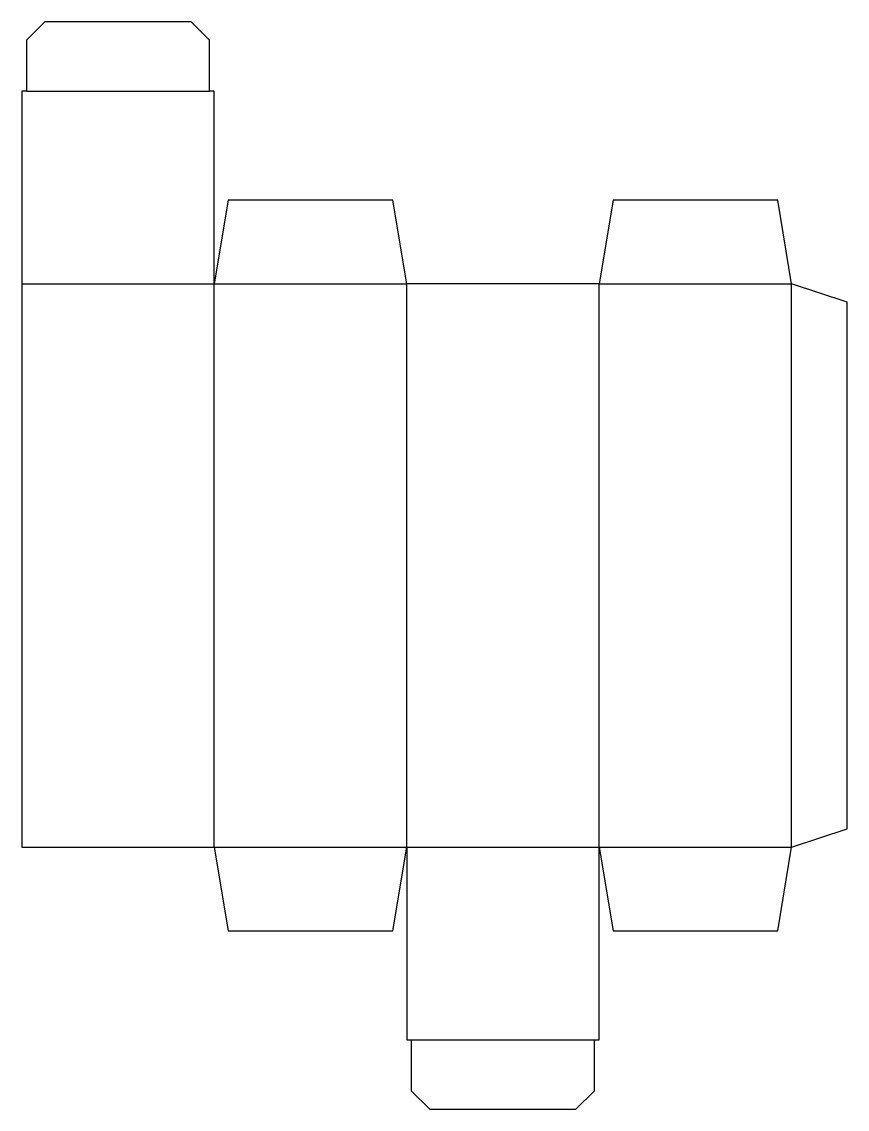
# Model space of a CAD drawing. Header units: millimetres. Extents: x 0 to 178, y 0 to 234.
import ezdxf

# ---------------------------------------------------------------- set-up
doc = ezdxf.new("R2010")
doc.units = ezdxf.units.MM
doc.layers.add('CUT', color=1, linetype='CONTINUOUS')
doc.layers.add('SCORE', color=5, linetype='CONTINUOUS')

msp = doc.modelspace()

# ---------------------------------------------------------------- linework, layer by layer
at = {"layer": 'CUT', "color": 1}
for p, q in [((5, 234.5), (1, 230.5)), ((36.5, 234.5), (5, 234.5)), ((40.5, 230.5), (36.5, 234.5)), ((1, 230.5), (1, 219.5)), ((40.5, 219.5), (40.5, 230.5)), ((1, 219.5), (0, 219.5)), ((0, 219.5), (0, 56.5)), ((41.5, 219.5), (40.5, 219.5)), ((41.5, 178), (41.5, 219.5)), ((44.5, 196), (41.5, 178)), ((80, 196), (44.5, 196)), ((83, 178), (80, 196)), ((127.5, 196), (124.5, 178)), ((163, 196), (127.5, 196)), ((166, 178), (163, 196)), ((124.5, 178), (83, 178)), ((178, 174), (166, 178)), ((178, 60.5), (178, 174)), ((166, 56.5), (178, 60.5)), ((0, 56.5), (41.5, 56.5)), ((41.5, 56.5), (44.5, 38.5)), ((80, 38.5), (83, 56.5)), ((83, 56.5), (83, 15)), ((124.5, 15), (124.5, 56.5)), ((124.5, 56.5), (127.5, 38.5)), ((163, 38.5), (166, 56.5)), ((44.5, 38.5), (80, 38.5)), ((127.5, 38.5), (163, 38.5)), ((83, 15), (84, 15)), ((84, 15), (84, 4)), ((123.5, 4), (123.5, 15)), ((123.5, 15), (124.5, 15)), ((84, 4), (88, 0)), ((119.5, 0), (123.5, 4)), ((88, 0), (119.5, 0))]:
    msp.add_line(p, q, dxfattribs=at)
at = {"layer": 'SCORE', "color": 5}
for p, q in [((1, 219.5), (40.5, 219.5)), ((0, 178), (41.5, 178)), ((41.5, 56.5), (41.5, 178)), ((41.5, 178), (83, 178)), ((83, 56.5), (83, 178)), ((124.5, 56.5), (124.5, 178)), ((124.5, 178), (166, 178)), ((166, 56.5), (166, 178)), ((41.5, 56.5), (83, 56.5)), ((83, 56.5), (124.5, 56.5)), ((124.5, 56.5), (166, 56.5)), ((84, 15), (123.5, 15))]:
    msp.add_line(p, q, dxfattribs=at)

doc.saveas('drawing.dxf')
